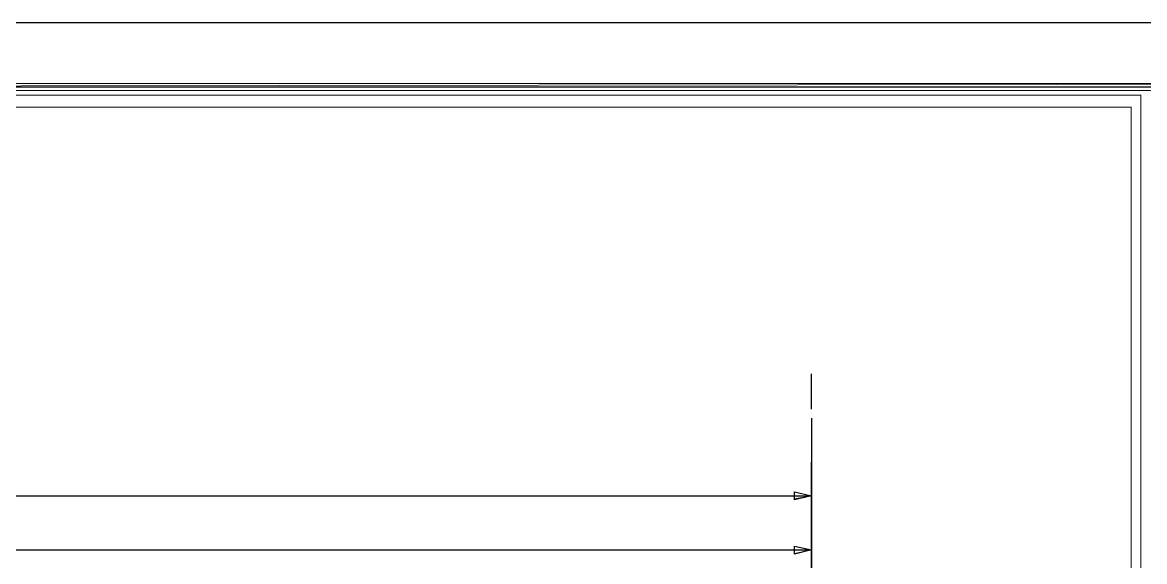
# Model space of a CAD drawing. Header units: inches. Extents: x 2 to 859, y 1 to 607.
# Drawn here: x 570.9 to 743.7, y 524.3 to 607.4 of the extents above; entities that cross this region are included whole.
import ezdxf

# ---------------------------------------------------------------- set-up
doc = ezdxf.new("R2010")
doc.units = ezdxf.units.IN
doc.header["$MEASUREMENT"] = 0
doc.layers.add('PDF_Geometry', color=7, linetype='Continuous', true_color=0x00b8b8)

msp = doc.modelspace()

# ---------------------------------------------------------------- linework, layer by layer
at = {"layer": 'PDF_Geometry', "color": 7, "lineweight": 25}
for points in [[(1.89, 607.38), (859.2, 607.38), (859.2, 210.07)], [(11.84, 597.43), (849.25, 597.43), (849.25, 210.07)], [(692.44, 547.8), (692.44, 553.2)], [(692.44, 546.37), (692.44, 339.95)], [(692.44, 543.71), (692.44, 543.71)], [(692.44, 531.41), (692.44, 539.61)], [(692.44, 501.37), (692.44, 537.01)], [(51.91, 534.41), (692.44, 534.41)], [(689.78, 535.06), (692.44, 534.41), (689.78, 533.82), (689.78, 535.06)], [(692.44, 527.25), (692.44, 527.32)], [(372.14, 526.08), (692.44, 526.08)], [(689.78, 526.67), (692.44, 526.08), (689.78, 525.43), (689.78, 526.67)]]:
    msp.add_lwpolyline(points, dxfattribs=at)
at = {"layer": 'PDF_Geometry', "color": 7, "lineweight": 0}
for points in [[(849.77, 597.95), (12.36, 596.91), (11.32, 597.95), (849.77, 597.95)], [(848.73, 596.91), (849.77, 597.95), (12.36, 596.91), (848.73, 596.91)], [(703.35, 12.88), (13.86, 12.88), (13.86, 596.19), (743.17, 596.19), (743.17, 210.07)], [(15.68, 304.63), (741.68, 304.63), (741.68, 594.3), (15.68, 594.3), (15.68, 304.63)]]:
    msp.add_lwpolyline(points, dxfattribs=at)
at = {"layer": 'PDF_Geometry', "color": 3, "lineweight": 0}
for points in [[(689.78, 535.06), (689.78, 533.95), (692.44, 534.41), (689.78, 535.06)], [(689.78, 533.95), (692.44, 534.41), (689.78, 533.82), (689.78, 533.95)], [(689.78, 526.67), (689.78, 525.56), (692.44, 526.08), (689.78, 526.67)], [(689.78, 525.56), (692.44, 526.08), (689.78, 525.43), (689.78, 525.56)]]:
    msp.add_lwpolyline(points, dxfattribs=at)

doc.saveas('drawing.dxf')
